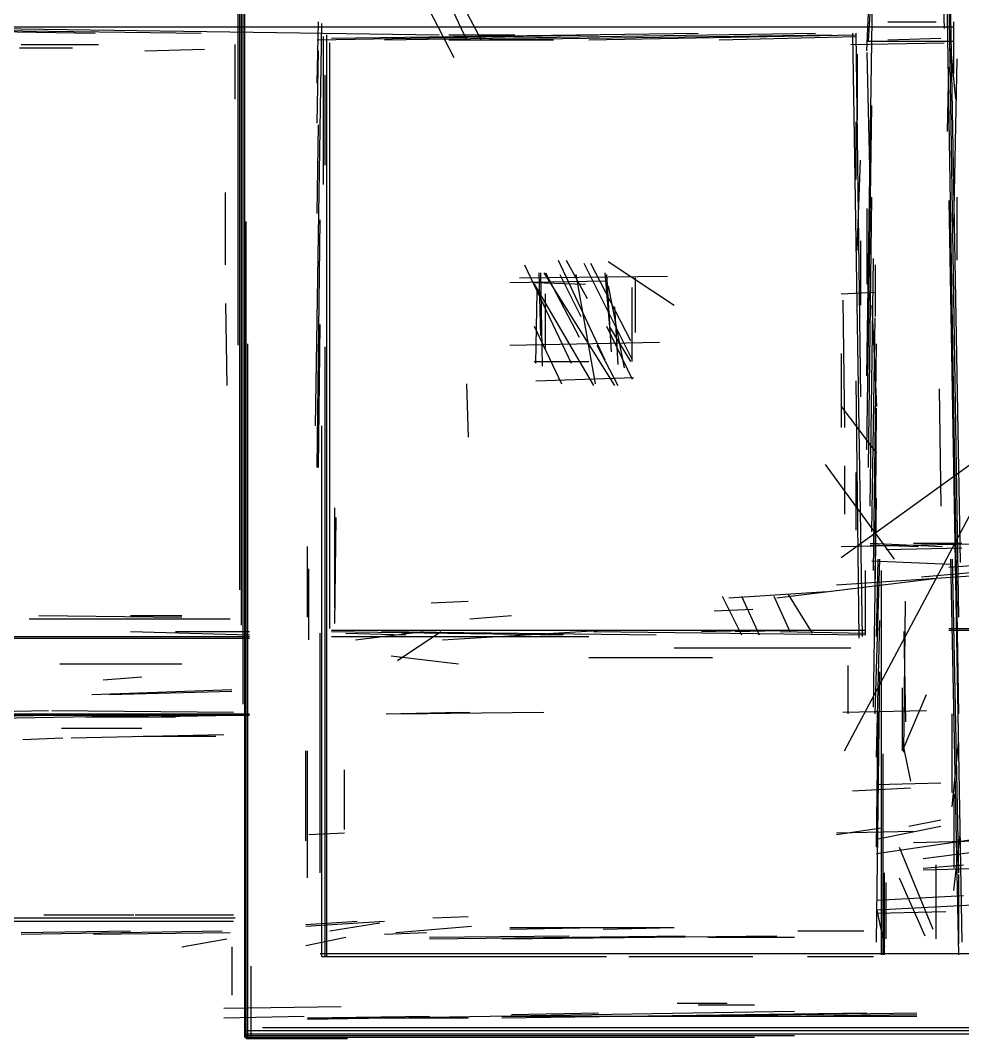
# Model space of a CAD drawing. Header units: metres. Extents: x 0.1 to 46.8, y -33.1 to 0.
# Drawn here: x 30.68 to 36.53, y -26.39 to -20.06 of the extents above; entities that cross this region are included whole.
import ezdxf

# ---------------------------------------------------------------- set-up
doc = ezdxf.new("R2010")
doc.units = ezdxf.units.M
doc.layers.add('Lines', color=7, linetype='Continuous')
doc.layers.add('Walls', color=2, linetype='Continuous')

msp = doc.modelspace()

# ---------------------------------------------------------------- linework, layer by layer
at = {"layer": 'Lines'}
for p, q in [((36.39, -16.09), (36.52, -23.43)), ((36.41, -17.48), (36.51, -23.77)), ((35.94, -22.27), (35.98, -19.55)), ((36.43, -19.54), (36.51, -24.37)), ((35.94, -20.25), (35.97, -19.56)), ((32.03, -22.08), (32.03, -19.7)), ((32.04, -23.6), (32.04, -19.7)), ((32.05, -23.82), (32.05, -19.7)), ((32.06, -24.31), (32.06, -19.7)), ((36.41, -19.74), (36.42, -20.11)), ((32.07, -26.38), (32.07, -19.79)), ((33.35, -19.82), (33.54, -20.18)), ((35.95, -20.19), (35.97, -19.86)), ((33.18, -19.92), (33.37, -20.29)), ((33.35, -19.97), (33.45, -20.18)), ((27.36, -20.1), (36.48, -20.1)), ((29.29, -20.11), (31.14, -20.14)), ((29.59, -20.11), (31.8, -20.14)), ((30.43, -20.11), (33.28, -20.15)), ((32.51, -22.58), (32.55, -20.08)), ((32.52, -20.45), (32.53, -20.07)), ((36.07, -20.07), (36.37, -20.07)), ((36.48, -20.39), (36.48, -20.07)), ((32.52, -20.18), (34.27, -20.15)), ((32.56, -21.08), (32.56, -20.16)), ((32.58, -25.88), (32.58, -20.15)), ((32.61, -20.17), (34.89, -20.14)), ((32.94, -20.18), (35.62, -20.14)), ((33.34, -20.15), (33.75, -20.15)), ((33.34, -20.18), (33.99, -20.18)), ((33.44, -20.18), (35.72, -20.15)), ((34.21, -20.18), (35.87, -20.15)), ((35.02, -20.18), (35.87, -20.16)), ((35.85, -20.14), (35.91, -23.89)), ((35.87, -20.14), (35.9, -22.4)), ((35.94, -20.19), (36.48, -20.19)), ((36.07, -20.18), (36.4, -20.17)), ((30.67, -20.23), (31, -20.23)), ((30.68, -20.21), (31.16, -20.21)), ((31.45, -20.25), (31.82, -20.24)), ((32.01, -20.55), (32.01, -20.21)), ((32.52, -20.7), (32.53, -20.25)), ((32.6, -23.84), (32.6, -20.2)), ((35.84, -20.21), (36.42, -20.2)), ((36.46, -20.23), (36.49, -20.55)), ((35.88, -20.27), (35.88, -20.68)), ((35.94, -20.26), (35.96, -21.15)), ((36.48, -21.34), (36.5, -20.3)), ((36.44, -20.75), (36.45, -20.35)), ((32.57, -20.96), (32.57, -20.4)), ((35.94, -22.73), (35.97, -20.59)), ((35.87, -20.69), (35.87, -21.05)), ((32.52, -21.26), (32.53, -20.71)), ((35.88, -21.49), (35.9, -20.93)), ((31.95, -21.58), (31.95, -21.13)), ((35.95, -22.84), (35.97, -21.16)), ((36.45, -21.18), (36.53, -25.79)), ((36.5, -21.55), (36.5, -21.16)), ((35.94, -21.23), (35.94, -21.7)), ((32.08, -26.39), (32.08, -21.31)), ((32.52, -22.84), (32.54, -21.3)), ((35.9, -21.43), (35.9, -21.83)), ((33.81, -21.58), (34.1, -22.19)), ((34.02, -21.55), (34.31, -22.17)), ((34.07, -21.55), (34.2, -21.79)), ((34.18, -21.57), (34.48, -22.17)), ((34.22, -21.57), (34.47, -22.05)), ((34.33, -21.56), (34.74, -21.83)), ((35.96, -23.08), (35.98, -21.54)), ((35.99, -21.58), (35.99, -21.9)), ((33.9, -21.63), (33.91, -22.02)), ((33.91, -21.63), (33.92, -22.21)), ((33.93, -21.63), (34.37, -22.33)), ((33.94, -21.63), (34.15, -22.03)), ((34.03, -21.64), (34.16, -21.9)), ((34.13, -21.64), (34.25, -22.32)), ((34.31, -21.63), (34.34, -21.99)), ((34.32, -21.64), (34.35, -22.12)), ((33.72, -21.69), (34.32, -21.68)), ((33.78, -21.66), (34.7, -21.65)), ((33.87, -21.69), (34.19, -21.7)), ((33.87, -21.7), (34.24, -22.33)), ((34.33, -21.71), (34.43, -22.22)), ((34.5, -22), (34.5, -21.66)), ((33.88, -22.19), (33.89, -21.75)), ((33.94, -22.1), (33.94, -21.76)), ((34.48, -22.18), (34.48, -21.72)), ((35.78, -21.76), (35.99, -21.75)), ((31.95, -21.82), (31.96, -22.33)), ((35.79, -21.8), (35.8, -22.59)), ((35.97, -21.83), (36, -22.46)), ((34.37, -21.84), (34.39, -22.2)), ((32.53, -22.84), (32.54, -21.95)), ((33.87, -21.96), (34.04, -22.32)), ((34.32, -21.96), (34.48, -22.29)), ((35.97, -23.24), (35.99, -21.91)), ((34.34, -21.97), (34.47, -22.18)), ((32.09, -26.39), (32.09, -22.07)), ((32.57, -25.88), (32.57, -22.09)), ((33.72, -22.08), (34.65, -22.06)), ((34.26, -22.08), (34.39, -22.33)), ((35.98, -23.48), (36, -22.07)), ((35.78, -22.13), (35.78, -22.59)), ((33.87, -22.18), (34.21, -22.18)), ((33.88, -22.3), (34.49, -22.28)), ((33.45, -22.32), (33.46, -22.65)), ((35.87, -22.3), (35.89, -23.9)), ((36.39, -22.35), (36.4, -23.08)), ((35.78, -22.46), (36, -22.75)), ((35.99, -23.59), (36, -22.47)), ((32.55, -25.88), (32.55, -22.58)), ((35.78, -23.4), (36.72, -22.72)), ((35.68, -22.82), (36.11, -23.41)), ((35.8, -22.83), (35.8, -23.13)), ((35.8, -24.6), (36.72, -22.87)), ((35.87, -22.87), (35.87, -23.23)), ((35.98, -24.33), (36, -23.03)), ((32.63, -23.71), (32.63, -23.09)), ((32.63, -23.81), (32.64, -23.15)), ((32.46, -23.77), (32.46, -23.33)), ((35.78, -23.33), (36.76, -23.31)), ((35.96, -23.31), (36.41, -23.33)), ((35.96, -23.32), (36.26, -23.33)), ((36.06, -23.35), (36.53, -23.34)), ((36.23, -23.31), (36.53, -23.31)), ((35.97, -23.42), (36.46, -23.44)), ((35.99, -24.37), (36.02, -23.41)), ((36, -23.89), (36.01, -23.41)), ((36.45, -23.46), (37.21, -23.4)), ((36.46, -23.41), (36.51, -25.87)), ((36.47, -23.41), (36.51, -25.36)), ((32.47, -23.91), (32.47, -23.47)), ((35.93, -23.88), (35.93, -23.48)), ((36.03, -25.87), (36.03, -23.48)), ((36.28, -23.52), (36.72, -23.48)), ((35.38, -23.65), (36.36, -23.53)), ((35.75, -23.57), (36.78, -23.5)), ((35.08, -23.65), (35.69, -23.61)), ((33.23, -23.68), (33.46, -23.67)), ((35.04, -23.64), (35.16, -23.88)), ((35.16, -23.64), (35.27, -23.88)), ((35.36, -23.64), (35.46, -23.86)), ((35.45, -23.63), (35.6, -23.87)), ((36.17, -24.61), (36.18, -23.67)), ((34.99, -23.73), (35.23, -23.72)), ((30.73, -23.78), (31.98, -23.78)), ((30.79, -23.76), (31.68, -23.77)), ((31.36, -23.76), (31.68, -23.76)), ((33.47, -23.78), (33.73, -23.76)), ((36, -24.64), (36.02, -23.79)), ((31.36, -23.86), (32.1, -23.88)), ((31.64, -23.86), (32.1, -23.86)), ((32.61, -23.85), (35.93, -23.85)), ((32.61, -23.86), (34.05, -23.88)), ((32.76, -23.91), (33.18, -23.86)), ((32.92, -23.86), (34.63, -23.88)), ((33.02, -24.04), (33.29, -23.86)), ((33.3, -23.91), (34.3, -23.85)), ((34.24, -23.86), (35.93, -23.88)), ((34.91, -23.86), (35.28, -23.85)), ((35.12, -23.86), (35.49, -23.85)), ((35.4, -23.86), (35.93, -23.87)), ((36.17, -23.86), (36.18, -24.42)), ((36.45, -23.84), (42.81, -23.84)), ((36.45, -23.85), (41.89, -23.85)), ((5.71, -23.89), (32.1, -23.89)), ((24.58, -23.9), (32.1, -23.9)), ((32.54, -25.36), (32.54, -23.87)), ((32.61, -23.89), (34.21, -23.89)), ((32.7, -23.87), (33.07, -23.88)), ((34.74, -23.96), (35.84, -23.96)), ((32.98, -24.01), (33.4, -24.06)), ((34.21, -24.02), (34.98, -24.02)), ((30.92, -24.06), (31.68, -24.06)), ((35.82, -24.07), (35.82, -24.37)), ((36, -25.79), (36.02, -24.11)), ((31.19, -24.16), (31.43, -24.14)), ((31.12, -24.25), (31.99, -24.22)), ((31.23, -24.25), (31.99, -24.23)), ((36.16, -24.6), (36.16, -24.21)), ((36.16, -24.6), (36.31, -24.25)), ((19.56, -24.37), (32.1, -24.37)), ((30.29, -24.36), (30.85, -24.35)), ((30.87, -24.35), (32, -24.36)), ((32.95, -24.37), (33.41, -24.36)), ((32.96, -24.37), (33.93, -24.36)), ((33.14, -24.37), (33.47, -24.36)), ((35.79, -24.36), (36.31, -24.35)), ((36, -25.2), (36.01, -24.36)), ((36.47, -24.86), (36.47, -24.37)), ((17.99, -24.38), (32.1, -24.38)), ((28.65, -24.41), (30.87, -24.38)), ((29.86, -24.41), (31.59, -24.38)), ((31.08, -24.39), (31.64, -24.39)), ((31.44, -24.39), (32, -24.38)), ((30.93, -24.46), (31.43, -24.46)), ((30.69, -24.53), (30.94, -24.52)), ((30.99, -24.52), (31.94, -24.5)), ((31.44, -24.51), (31.89, -24.51)), ((36.16, -24.55), (36.21, -24.79)), ((36.47, -24.95), (36.51, -24.55)), ((32.45, -25.16), (32.45, -24.6)), ((32.46, -25.39), (32.46, -24.6)), ((36.04, -25.87), (36.04, -24.62)), ((32.69, -25.09), (32.69, -24.72)), ((36, -24.81), (36.4, -24.8)), ((35.85, -24.85), (36.21, -24.83)), ((36.48, -24.87), (36.48, -25.33)), ((36.2, -25.07), (36.4, -25.03)), ((32.47, -25.12), (32.69, -25.11)), ((35.75, -25.12), (36.03, -25.08)), ((35.75, -25.11), (36.23, -25.1)), ((36, -25.15), (36.4, -25.07)), ((36, -25.24), (36.75, -25.13)), ((36.48, -25.47), (36.52, -25.12)), ((36.23, -25.17), (36.63, -25.16)), ((36.14, -25.2), (36.35, -25.71)), ((36.29, -25.27), (36.69, -25.22)), ((36.29, -25.33), (36.54, -25.31)), ((36.37, -25.77), (36.37, -25.31)), ((36.05, -25.87), (36.05, -25.36)), ((36.29, -25.34), (36.69, -25.33)), ((36.51, -25.37), (36.51, -25.8)), ((36.06, -25.77), (36.06, -25.42)), ((36.14, -25.39), (36.3, -25.75)), ((36, -25.53), (36.54, -25.5)), ((36, -25.59), (36.75, -25.55)), ((30.82, -25.62), (31.38, -25.62)), ((31.39, -25.62), (32, -25.62)), ((33.24, -25.64), (33.46, -25.63)), ((36, -25.58), (36.05, -25.82)), ((36, -25.61), (36.43, -25.6)), ((22.71, -25.64), (32.01, -25.64)), ((25.24, -25.66), (32, -25.66)), ((32.45, -25.69), (32.94, -25.66)), ((32.45, -25.68), (32.77, -25.66)), ((32.6, -25.72), (32.91, -25.67)), ((33.01, -25.73), (33.48, -25.69)), ((30.68, -25.74), (31.93, -25.72)), ((30.68, -25.73), (31.36, -25.72)), ((31.13, -25.74), (31.98, -25.73)), ((32.45, -25.81), (32.7, -25.76)), ((32.94, -25.74), (33.2, -25.73)), ((33.22, -25.77), (34.81, -25.75)), ((33.22, -25.76), (34.09, -25.75)), ((33.67, -25.77), (35.38, -25.75)), ((33.72, -25.7), (34.74, -25.7)), ((33.72, -25.71), (34.26, -25.7)), ((34.3, -25.71), (34.74, -25.7)), ((34.95, -25.76), (35.49, -25.76)), ((35.51, -25.72), (35.92, -25.72)), ((31.68, -25.82), (31.96, -25.77)), ((31.99, -25.82), (31.99, -26.12)), ((32.54, -25.86), (42.87, -25.86)), ((32.55, -25.88), (34.32, -25.88)), ((34.46, -25.88), (35.23, -25.88)), ((35.57, -25.88), (35.98, -25.88)), ((32.11, -26.39), (32.11, -25.94)), ((31.94, -26.2), (32.67, -26.19)), ((34.76, -26.17), (35.07, -26.17)), ((34.89, -26.18), (35.24, -26.18)), ((31.94, -26.26), (32.44, -26.25)), ((32.46, -26.27), (35.49, -26.22)), ((32.46, -26.26), (33.22, -26.25)), ((32.46, -26.26), (33.46, -26.26)), ((33.67, -26.26), (35.94, -26.23)), ((33.67, -26.25), (36.25, -26.25)), ((33.73, -26.24), (34.27, -26.23)), ((34.81, -26.25), (36.25, -26.23)), ((35.39, -26.25), (36.25, -26.24)), ((32.18, -26.32), (43.36, -26.32)), ((32.07, -26.34), (43.36, -26.34)), ((32.07, -26.36), (36.78, -26.36)), ((32.07, -26.37), (35.49, -26.37)), ((32.07, -26.38), (35.24, -26.38)), ((32.08, -26.39), (32.71, -26.39))]:
    msp.add_line(p, q, dxfattribs=at)
at = {"layer": 'Walls'}
for p, q in [((36.39, -16.09), (36.52, -23.43)), ((36.39, -16.09), (36.52, -23.43)), ((36.39, -16.09), (36.52, -23.43)), ((36.39, -16.09), (36.52, -23.43)), ((36.41, -17.48), (36.51, -23.77)), ((36.41, -17.48), (36.51, -23.77)), ((36.41, -17.48), (36.51, -23.77)), ((35.94, -22.27), (35.98, -19.55)), ((35.94, -22.27), (35.98, -19.55)), ((35.94, -22.27), (35.98, -19.55)), ((35.94, -22.27), (35.98, -19.55)), ((35.94, -22.27), (35.98, -19.55)), ((35.94, -22.27), (35.98, -19.55)), ((36.43, -19.54), (36.51, -24.37)), ((36.43, -19.54), (36.51, -24.37)), ((36.43, -19.54), (36.51, -24.37)), ((36.43, -19.54), (36.51, -24.37)), ((36.43, -19.54), (36.51, -24.37)), ((36.43, -19.54), (36.51, -24.37)), ((36.43, -19.54), (36.51, -24.37)), ((36.43, -19.54), (36.51, -24.37)), ((35.94, -20.25), (35.97, -19.56)), ((35.94, -20.25), (35.97, -19.56)), ((35.94, -20.25), (35.97, -19.56)), ((32.03, -22.08), (32.03, -19.7)), ((32.03, -22.08), (32.03, -19.7)), ((32.03, -22.08), (32.03, -19.7)), ((32.03, -22.08), (32.03, -19.7)), ((32.03, -22.08), (32.03, -19.7)), ((32.04, -23.6), (32.04, -19.7)), ((32.04, -23.6), (32.04, -19.7)), ((32.04, -23.6), (32.04, -19.7)), ((32.04, -23.6), (32.04, -19.7)), ((32.04, -23.6), (32.04, -19.7)), ((32.04, -23.6), (32.04, -19.7)), ((32.05, -23.82), (32.05, -19.7)), ((32.05, -23.82), (32.05, -19.7)), ((32.05, -23.82), (32.05, -19.7)), ((32.05, -23.82), (32.05, -19.7)), ((32.05, -23.82), (32.05, -19.7)), ((32.05, -23.82), (32.05, -19.7)), ((32.06, -24.31), (32.06, -19.7)), ((32.06, -24.31), (32.06, -19.7)), ((32.06, -24.31), (32.06, -19.7)), ((32.06, -24.31), (32.06, -19.7)), ((32.06, -24.31), (32.06, -19.7)), ((32.07, -26.38), (32.07, -19.79)), ((32.07, -26.38), (32.07, -19.79)), ((32.07, -26.38), (32.07, -19.79)), ((32.07, -26.38), (32.07, -19.79)), ((27.36, -20.1), (36.48, -20.1)), ((27.36, -20.1), (36.48, -20.1)), ((27.36, -20.1), (36.48, -20.1)), ((29.29, -20.11), (31.14, -20.14)), ((29.29, -20.11), (31.14, -20.14)), ((29.29, -20.11), (31.14, -20.14)), ((29.29, -20.11), (31.14, -20.14)), ((29.29, -20.11), (31.14, -20.14)), ((29.29, -20.11), (31.14, -20.14)), ((29.59, -20.11), (31.8, -20.14)), ((30.43, -20.11), (33.28, -20.15)), ((30.43, -20.11), (33.28, -20.15)), ((32.51, -22.58), (32.55, -20.08)), ((32.51, -22.58), (32.55, -20.08)), ((32.51, -22.58), (32.55, -20.08)), ((32.51, -22.58), (32.55, -20.08)), ((32.51, -22.58), (32.55, -20.08)), ((32.51, -22.58), (32.55, -20.08)), ((32.51, -22.58), (32.55, -20.08)), ((32.51, -22.58), (32.55, -20.08)), ((32.52, -20.18), (34.27, -20.15)), ((32.52, -20.18), (34.27, -20.15)), ((32.52, -20.18), (34.27, -20.15)), ((32.56, -21.08), (32.56, -20.16)), ((32.56, -21.08), (32.56, -20.16)), ((32.56, -21.08), (32.56, -20.16)), ((32.58, -25.88), (32.58, -20.15)), ((32.58, -25.88), (32.58, -20.15)), ((32.58, -25.88), (32.58, -20.15)), ((32.58, -25.88), (32.58, -20.15)), ((32.61, -20.17), (34.89, -20.14)), ((32.61, -20.17), (34.89, -20.14)), ((32.61, -20.17), (34.89, -20.14)), ((32.61, -20.17), (34.89, -20.14)), ((32.94, -20.18), (35.62, -20.14)), ((32.94, -20.18), (35.62, -20.14)), ((32.94, -20.18), (35.62, -20.14)), ((32.94, -20.18), (35.62, -20.14)), ((32.94, -20.18), (35.62, -20.14)), ((32.94, -20.18), (35.62, -20.14)), ((33.34, -20.18), (33.99, -20.18)), ((33.34, -20.18), (33.99, -20.18)), ((33.34, -20.18), (33.99, -20.18)), ((33.34, -20.18), (33.99, -20.18)), ((33.44, -20.18), (35.72, -20.15)), ((33.44, -20.18), (35.72, -20.15)), ((33.44, -20.18), (35.72, -20.15)), ((33.44, -20.18), (35.72, -20.15)), ((34.21, -20.18), (35.87, -20.15)), ((34.21, -20.18), (35.87, -20.15)), ((34.21, -20.18), (35.87, -20.15)), ((34.21, -20.18), (35.87, -20.15)), ((34.21, -20.18), (35.87, -20.15)), ((34.21, -20.18), (35.87, -20.15)), ((35.02, -20.18), (35.87, -20.16)), ((35.02, -20.18), (35.87, -20.16)), ((35.02, -20.18), (35.87, -20.16)), ((35.02, -20.18), (35.87, -20.16)), ((35.02, -20.18), (35.87, -20.16)), ((35.85, -20.14), (35.91, -23.89)), ((35.85, -20.14), (35.91, -23.89)), ((35.85, -20.14), (35.91, -23.89)), ((35.85, -20.14), (35.91, -23.89)), ((35.85, -20.14), (35.91, -23.89)), ((35.85, -20.14), (35.91, -23.89)), ((35.85, -20.14), (35.91, -23.89)), ((35.85, -20.14), (35.91, -23.89)), ((35.87, -20.14), (35.9, -22.4)), ((35.87, -20.14), (35.9, -22.4)), ((35.87, -20.14), (35.9, -22.4)), ((35.87, -20.14), (35.9, -22.4)), ((35.87, -20.14), (35.9, -22.4)), ((35.87, -20.14), (35.9, -22.4)), ((35.94, -20.19), (36.48, -20.19)), ((35.94, -20.19), (36.48, -20.19)), ((35.94, -20.19), (36.48, -20.19)), ((32.6, -23.84), (32.6, -20.2)), ((32.6, -23.84), (32.6, -20.2)), ((32.6, -23.84), (32.6, -20.2)), ((32.6, -23.84), (32.6, -20.2)), ((32.6, -23.84), (32.6, -20.2)), ((32.6, -23.84), (32.6, -20.2)), ((35.84, -20.21), (36.42, -20.2)), ((35.84, -20.21), (36.42, -20.2)), ((35.84, -20.21), (36.42, -20.2)), ((35.94, -20.26), (35.96, -21.15)), ((35.94, -20.26), (35.96, -21.15)), ((35.94, -20.26), (35.96, -21.15)), ((35.94, -20.26), (35.96, -21.15)), ((35.94, -20.26), (35.96, -21.15)), ((36.48, -21.34), (36.5, -20.3)), ((36.48, -21.34), (36.5, -20.3)), ((36.48, -21.34), (36.5, -20.3)), ((36.48, -21.34), (36.5, -20.3)), ((36.48, -21.34), (36.5, -20.3)), ((32.57, -20.96), (32.57, -20.4)), ((32.57, -20.96), (32.57, -20.4)), ((32.57, -20.96), (32.57, -20.4)), ((35.94, -22.73), (35.97, -20.59)), ((35.94, -22.73), (35.97, -20.59)), ((35.94, -22.73), (35.97, -20.59)), ((35.94, -22.73), (35.97, -20.59)), ((35.94, -22.73), (35.97, -20.59)), ((35.94, -22.73), (35.97, -20.59)), ((35.94, -22.73), (35.97, -20.59)), ((35.94, -22.73), (35.97, -20.59)), ((35.94, -22.73), (35.97, -20.59)), ((32.52, -21.26), (32.53, -20.71)), ((32.52, -21.26), (32.53, -20.71)), ((32.52, -21.26), (32.53, -20.71)), ((32.52, -21.26), (32.53, -20.71)), ((35.88, -21.49), (35.9, -20.93)), ((35.88, -21.49), (35.9, -20.93)), ((35.88, -21.49), (35.9, -20.93)), ((35.88, -21.49), (35.9, -20.93)), ((35.88, -21.49), (35.9, -20.93)), ((35.95, -22.84), (35.97, -21.16)), ((35.95, -22.84), (35.97, -21.16)), ((35.95, -22.84), (35.97, -21.16)), ((35.95, -22.84), (35.97, -21.16)), ((35.95, -22.84), (35.97, -21.16)), ((35.95, -22.84), (35.97, -21.16)), ((35.95, -22.84), (35.97, -21.16)), ((35.95, -22.84), (35.97, -21.16)), ((36.45, -21.18), (36.53, -25.79)), ((36.45, -21.18), (36.53, -25.79)), ((36.45, -21.18), (36.53, -25.79)), ((36.45, -21.18), (36.53, -25.79)), ((36.45, -21.18), (36.53, -25.79)), ((36.45, -21.18), (36.53, -25.79)), ((36.45, -21.18), (36.53, -25.79)), ((36.45, -21.18), (36.53, -25.79)), ((32.08, -26.39), (32.08, -21.31)), ((32.08, -26.39), (32.08, -21.31)), ((32.08, -26.39), (32.08, -21.31)), ((32.08, -26.39), (32.08, -21.31)), ((32.08, -26.39), (32.08, -21.31)), ((32.08, -26.39), (32.08, -21.31)), ((32.52, -22.84), (32.54, -21.3)), ((32.52, -22.84), (32.54, -21.3)), ((32.52, -22.84), (32.54, -21.3)), ((32.52, -22.84), (32.54, -21.3)), ((32.52, -22.84), (32.54, -21.3)), ((32.52, -22.84), (32.54, -21.3)), ((33.81, -21.58), (34.1, -22.19)), ((33.81, -21.58), (34.1, -22.19)), ((33.81, -21.58), (34.1, -22.19)), ((33.81, -21.58), (34.1, -22.19)), ((33.81, -21.58), (34.1, -22.19)), ((34.02, -21.55), (34.31, -22.17)), ((34.02, -21.55), (34.31, -22.17)), ((34.02, -21.55), (34.31, -22.17)), ((34.02, -21.55), (34.31, -22.17)), ((34.18, -21.57), (34.48, -22.17)), ((34.18, -21.57), (34.48, -22.17)), ((34.18, -21.57), (34.48, -22.17)), ((34.18, -21.57), (34.48, -22.17)), ((34.22, -21.57), (34.47, -22.05)), ((34.22, -21.57), (34.47, -22.05)), ((34.22, -21.57), (34.47, -22.05)), ((34.22, -21.57), (34.47, -22.05)), ((35.96, -23.08), (35.98, -21.54)), ((35.96, -23.08), (35.98, -21.54)), ((35.96, -23.08), (35.98, -21.54)), ((35.96, -23.08), (35.98, -21.54)), ((35.96, -23.08), (35.98, -21.54)), ((35.96, -23.08), (35.98, -21.54)), ((35.96, -23.08), (35.98, -21.54)), ((35.96, -23.08), (35.98, -21.54)), ((35.96, -23.08), (35.98, -21.54)), ((35.96, -23.08), (35.98, -21.54)), ((35.96, -23.08), (35.98, -21.54)), ((33.91, -21.63), (33.92, -22.21)), ((33.93, -21.63), (34.37, -22.33)), ((33.93, -21.63), (34.37, -22.33)), ((33.93, -21.63), (34.37, -22.33)), ((34.13, -21.64), (34.25, -22.32)), ((34.13, -21.64), (34.25, -22.32)), ((33.72, -21.69), (34.32, -21.68)), ((33.72, -21.69), (34.32, -21.68)), ((33.72, -21.69), (34.32, -21.68)), ((33.78, -21.66), (34.7, -21.65)), ((33.78, -21.66), (34.7, -21.65)), ((33.78, -21.66), (34.7, -21.65)), ((33.87, -21.7), (34.24, -22.33)), ((33.87, -21.7), (34.24, -22.33)), ((33.87, -21.7), (34.24, -22.33)), ((33.87, -21.7), (34.24, -22.33)), ((34.33, -21.71), (34.43, -22.22)), ((31.95, -21.82), (31.96, -22.33)), ((31.95, -21.82), (31.96, -22.33)), ((31.95, -21.82), (31.96, -22.33)), ((31.95, -21.82), (31.96, -22.33)), ((31.95, -21.82), (31.96, -22.33)), ((35.79, -21.8), (35.8, -22.59)), ((35.79, -21.8), (35.8, -22.59)), ((35.79, -21.8), (35.8, -22.59)), ((35.79, -21.8), (35.8, -22.59)), ((35.79, -21.8), (35.8, -22.59)), ((35.79, -21.8), (35.8, -22.59)), ((35.79, -21.8), (35.8, -22.59)), ((35.79, -21.8), (35.8, -22.59)), ((35.79, -21.8), (35.8, -22.59)), ((35.97, -21.83), (36, -22.46)), ((35.97, -21.83), (36, -22.46)), ((35.97, -21.83), (36, -22.46)), ((35.97, -21.83), (36, -22.46)), ((35.97, -21.83), (36, -22.46)), ((35.97, -21.83), (36, -22.46)), ((35.97, -21.83), (36, -22.46)), ((35.97, -21.83), (36, -22.46)), ((32.53, -22.84), (32.54, -21.95)), ((32.53, -22.84), (32.54, -21.95)), ((32.53, -22.84), (32.54, -21.95)), ((32.53, -22.84), (32.54, -21.95)), ((32.53, -22.84), (32.54, -21.95)), ((32.53, -22.84), (32.54, -21.95)), ((35.97, -23.24), (35.99, -21.91)), ((35.97, -23.24), (35.99, -21.91)), ((35.97, -23.24), (35.99, -21.91)), ((35.97, -23.24), (35.99, -21.91)), ((35.97, -23.24), (35.99, -21.91)), ((35.97, -23.24), (35.99, -21.91)), ((35.97, -23.24), (35.99, -21.91)), ((35.97, -23.24), (35.99, -21.91)), ((35.97, -23.24), (35.99, -21.91)), ((35.97, -23.24), (35.99, -21.91)), ((35.97, -23.24), (35.99, -21.91)), ((32.09, -26.39), (32.09, -22.07)), ((32.09, -26.39), (32.09, -22.07)), ((32.09, -26.39), (32.09, -22.07)), ((32.09, -26.39), (32.09, -22.07)), ((32.09, -26.39), (32.09, -22.07)), ((32.57, -25.88), (32.57, -22.09)), ((32.57, -25.88), (32.57, -22.09)), ((32.57, -25.88), (32.57, -22.09)), ((32.57, -25.88), (32.57, -22.09)), ((32.57, -25.88), (32.57, -22.09)), ((32.57, -25.88), (32.57, -22.09)), ((33.72, -22.08), (34.65, -22.06)), ((33.72, -22.08), (34.65, -22.06)), ((33.72, -22.08), (34.65, -22.06)), ((35.98, -23.48), (36, -22.07)), ((35.98, -23.48), (36, -22.07)), ((35.98, -23.48), (36, -22.07)), ((35.98, -23.48), (36, -22.07)), ((35.98, -23.48), (36, -22.07)), ((35.98, -23.48), (36, -22.07)), ((35.98, -23.48), (36, -22.07)), ((35.98, -23.48), (36, -22.07)), ((35.98, -23.48), (36, -22.07)), ((35.98, -23.48), (36, -22.07)), ((33.88, -22.3), (34.49, -22.28)), ((33.88, -22.3), (34.49, -22.28)), ((33.88, -22.3), (34.49, -22.28)), ((35.87, -22.3), (35.89, -23.9)), ((35.87, -22.3), (35.89, -23.9)), ((35.87, -22.3), (35.89, -23.9)), ((35.87, -22.3), (35.89, -23.9)), ((35.87, -22.3), (35.89, -23.9)), ((35.87, -22.3), (35.89, -23.9)), ((35.87, -22.3), (35.89, -23.9)), ((35.87, -22.3), (35.89, -23.9)), ((36.39, -22.35), (36.4, -23.08)), ((36.39, -22.35), (36.4, -23.08)), ((36.39, -22.35), (36.4, -23.08)), ((36.39, -22.35), (36.4, -23.08)), ((36.39, -22.35), (36.4, -23.08)), ((36.39, -22.35), (36.4, -23.08)), ((36.39, -22.35), (36.4, -23.08)), ((36.39, -22.35), (36.4, -23.08)), ((36.39, -22.35), (36.4, -23.08)), ((36.39, -22.35), (36.4, -23.08)), ((35.99, -23.59), (36, -22.47)), ((35.99, -23.59), (36, -22.47)), ((35.99, -23.59), (36, -22.47)), ((35.99, -23.59), (36, -22.47)), ((35.99, -23.59), (36, -22.47)), ((35.99, -23.59), (36, -22.47)), ((35.99, -23.59), (36, -22.47)), ((32.55, -25.88), (32.55, -22.58)), ((32.55, -25.88), (32.55, -22.58)), ((32.55, -25.88), (32.55, -22.58)), ((32.55, -25.88), (32.55, -22.58)), ((32.55, -25.88), (32.55, -22.58)), ((32.55, -25.88), (32.55, -22.58)), ((32.55, -25.88), (32.55, -22.58)), ((35.98, -24.33), (36, -23.03)), ((35.98, -24.33), (36, -23.03)), ((35.98, -24.33), (36, -23.03)), ((35.98, -24.33), (36, -23.03)), ((35.98, -24.33), (36, -23.03)), ((35.98, -24.33), (36, -23.03)), ((35.98, -24.33), (36, -23.03)), ((32.63, -23.71), (32.63, -23.09)), ((32.63, -23.71), (32.63, -23.09)), ((32.63, -23.71), (32.63, -23.09)), ((32.63, -23.71), (32.63, -23.09)), ((32.63, -23.81), (32.64, -23.15)), ((32.63, -23.81), (32.64, -23.15)), ((32.63, -23.81), (32.64, -23.15)), ((32.63, -23.81), (32.64, -23.15)), ((32.63, -23.81), (32.64, -23.15)), ((35.78, -23.33), (36.76, -23.31)), ((35.78, -23.33), (36.76, -23.31)), ((35.78, -23.33), (36.76, -23.31)), ((35.99, -24.37), (36.02, -23.41)), ((35.99, -24.37), (36.02, -23.41)), ((35.99, -24.37), (36.02, -23.41)), ((35.99, -24.37), (36.02, -23.41)), ((35.99, -24.37), (36.02, -23.41)), ((35.99, -24.37), (36.02, -23.41)), ((35.99, -24.37), (36.02, -23.41)), ((35.99, -24.37), (36.02, -23.41)), ((36.45, -23.46), (37.21, -23.4)), ((36.45, -23.46), (37.21, -23.4)), ((36.45, -23.46), (37.21, -23.4)), ((36.45, -23.46), (37.21, -23.4)), ((36.45, -23.46), (37.21, -23.4)), ((36.45, -23.46), (37.21, -23.4)), ((36.46, -23.41), (36.51, -25.87)), ((36.46, -23.41), (36.51, -25.87)), ((36.46, -23.41), (36.51, -25.87)), ((36.46, -23.41), (36.51, -25.87)), ((36.46, -23.41), (36.51, -25.87)), ((36.46, -23.41), (36.51, -25.87)), ((36.46, -23.41), (36.51, -25.87)), ((36.46, -23.41), (36.51, -25.87)), ((36.46, -23.41), (36.51, -25.87)), ((36.47, -23.41), (36.51, -25.36)), ((36.47, -23.41), (36.51, -25.36)), ((36.47, -23.41), (36.51, -25.36)), ((36.47, -23.41), (36.51, -25.36)), ((36.47, -23.41), (36.51, -25.36)), ((36.47, -23.41), (36.51, -25.36)), ((36.47, -23.41), (36.51, -25.36)), ((36.47, -23.41), (36.51, -25.36)), ((36.47, -23.41), (36.51, -25.36)), ((36.03, -25.87), (36.03, -23.48)), ((36.03, -25.87), (36.03, -23.48)), ((36.03, -25.87), (36.03, -23.48)), ((36.03, -25.87), (36.03, -23.48)), ((36.03, -25.87), (36.03, -23.48)), ((36.03, -25.87), (36.03, -23.48)), ((36.03, -25.87), (36.03, -23.48)), ((36.03, -25.87), (36.03, -23.48)), ((36.03, -25.87), (36.03, -23.48)), ((35.38, -23.65), (36.36, -23.53)), ((35.38, -23.65), (36.36, -23.53)), ((35.38, -23.65), (36.36, -23.53)), ((35.38, -23.65), (36.36, -23.53)), ((35.38, -23.65), (36.36, -23.53)), ((35.38, -23.65), (36.36, -23.53)), ((35.75, -23.57), (36.78, -23.5)), ((35.75, -23.57), (36.78, -23.5)), ((35.75, -23.57), (36.78, -23.5)), ((35.75, -23.57), (36.78, -23.5)), ((35.08, -23.65), (35.69, -23.61)), ((35.08, -23.65), (35.69, -23.61)), ((35.08, -23.65), (35.69, -23.61)), ((35.08, -23.65), (35.69, -23.61)), ((36.17, -24.61), (36.18, -23.67)), ((36.17, -24.61), (36.18, -23.67)), ((36.17, -24.61), (36.18, -23.67)), ((36.17, -24.61), (36.18, -23.67)), ((36.17, -24.61), (36.18, -23.67)), ((36.17, -24.61), (36.18, -23.67)), ((36.17, -24.61), (36.18, -23.67)), ((36.17, -24.61), (36.18, -23.67)), ((30.73, -23.78), (31.98, -23.78)), ((30.73, -23.78), (31.98, -23.78)), ((30.73, -23.78), (31.98, -23.78)), ((30.73, -23.78), (31.98, -23.78)), ((30.73, -23.78), (31.98, -23.78)), ((30.73, -23.78), (31.98, -23.78)), ((30.73, -23.78), (31.98, -23.78)), ((30.73, -23.78), (31.98, -23.78)), ((30.73, -23.78), (31.98, -23.78)), ((30.79, -23.76), (31.68, -23.77)), ((30.79, -23.76), (31.68, -23.77)), ((30.79, -23.76), (31.68, -23.77)), ((30.79, -23.76), (31.68, -23.77)), ((30.79, -23.76), (31.68, -23.77)), ((30.79, -23.76), (31.68, -23.77)), ((30.79, -23.76), (31.68, -23.77)), ((30.79, -23.76), (31.68, -23.77)), ((30.79, -23.76), (31.68, -23.77)), ((36, -24.64), (36.02, -23.79)), ((36, -24.64), (36.02, -23.79)), ((36, -24.64), (36.02, -23.79)), ((36, -24.64), (36.02, -23.79)), ((36, -24.64), (36.02, -23.79)), ((36, -24.64), (36.02, -23.79)), ((36, -24.64), (36.02, -23.79)), ((36, -24.64), (36.02, -23.79)), ((36, -24.64), (36.02, -23.79)), ((31.36, -23.86), (32.1, -23.88)), ((31.36, -23.86), (32.1, -23.88)), ((31.36, -23.86), (32.1, -23.88)), ((31.36, -23.86), (32.1, -23.88)), ((31.36, -23.86), (32.1, -23.88)), ((31.36, -23.86), (32.1, -23.88)), ((31.36, -23.86), (32.1, -23.88)), ((31.36, -23.86), (32.1, -23.88)), ((31.36, -23.86), (32.1, -23.88)), ((32.61, -23.85), (35.93, -23.85)), ((32.61, -23.85), (35.93, -23.85)), ((32.61, -23.85), (35.93, -23.85)), ((32.61, -23.86), (34.05, -23.88)), ((32.61, -23.86), (34.05, -23.88)), ((32.61, -23.86), (34.05, -23.88)), ((32.92, -23.86), (34.63, -23.88)), ((32.92, -23.86), (34.63, -23.88)), ((32.92, -23.86), (34.63, -23.88)), ((32.92, -23.86), (34.63, -23.88)), ((33.3, -23.91), (34.3, -23.85)), ((33.3, -23.91), (34.3, -23.85)), ((33.3, -23.91), (34.3, -23.85)), ((33.3, -23.91), (34.3, -23.85)), ((34.24, -23.86), (35.93, -23.88)), ((34.24, -23.86), (35.93, -23.88)), ((34.24, -23.86), (35.93, -23.88)), ((34.24, -23.86), (35.93, -23.88)), ((35.4, -23.86), (35.93, -23.87)), ((35.4, -23.86), (35.93, -23.87)), ((35.4, -23.86), (35.93, -23.87)), ((35.4, -23.86), (35.93, -23.87)), ((35.4, -23.86), (35.93, -23.87)), ((35.4, -23.86), (35.93, -23.87)), ((36.17, -23.86), (36.18, -24.42)), ((36.17, -23.86), (36.18, -24.42)), ((36.17, -23.86), (36.18, -24.42)), ((36.17, -23.86), (36.18, -24.42)), ((36.17, -23.86), (36.18, -24.42)), ((36.17, -23.86), (36.18, -24.42)), ((36.17, -23.86), (36.18, -24.42)), ((36.17, -23.86), (36.18, -24.42)), ((36.45, -23.84), (42.81, -23.84)), ((36.45, -23.84), (42.81, -23.84)), ((36.45, -23.85), (41.89, -23.85)), ((36.45, -23.85), (41.89, -23.85)), ((36.45, -23.85), (41.89, -23.85)), ((36.45, -23.85), (41.89, -23.85)), ((5.71, -23.89), (32.1, -23.89)), ((24.58, -23.9), (32.1, -23.9)), ((24.58, -23.9), (32.1, -23.9)), ((24.58, -23.9), (32.1, -23.9)), ((24.58, -23.9), (32.1, -23.9)), ((32.54, -25.36), (32.54, -23.87)), ((32.54, -25.36), (32.54, -23.87)), ((32.54, -25.36), (32.54, -23.87)), ((32.54, -25.36), (32.54, -23.87)), ((32.54, -25.36), (32.54, -23.87)), ((32.61, -23.89), (34.21, -23.89)), ((32.61, -23.89), (34.21, -23.89)), ((32.61, -23.89), (34.21, -23.89)), ((34.74, -23.96), (35.84, -23.96)), ((34.74, -23.96), (35.84, -23.96)), ((34.74, -23.96), (35.84, -23.96)), ((34.74, -23.96), (35.84, -23.96)), ((34.74, -23.96), (35.84, -23.96)), ((34.21, -24.02), (34.98, -24.02)), ((34.21, -24.02), (34.98, -24.02)), ((34.21, -24.02), (34.98, -24.02)), ((30.92, -24.06), (31.68, -24.06)), ((30.92, -24.06), (31.68, -24.06)), ((30.92, -24.06), (31.68, -24.06)), ((30.92, -24.06), (31.68, -24.06)), ((30.92, -24.06), (31.68, -24.06)), ((30.92, -24.06), (31.68, -24.06)), ((30.92, -24.06), (31.68, -24.06)), ((30.92, -24.06), (31.68, -24.06)), ((30.92, -24.06), (31.68, -24.06)), ((30.92, -24.06), (31.68, -24.06)), ((30.92, -24.06), (31.68, -24.06)), ((30.92, -24.06), (31.68, -24.06)), ((36, -25.79), (36.02, -24.11)), ((36, -25.79), (36.02, -24.11)), ((36, -25.79), (36.02, -24.11)), ((36, -25.79), (36.02, -24.11)), ((36, -25.79), (36.02, -24.11)), ((36, -25.79), (36.02, -24.11)), ((36, -25.79), (36.02, -24.11)), ((36, -25.79), (36.02, -24.11)), ((31.12, -24.25), (31.99, -24.22)), ((31.12, -24.25), (31.99, -24.22)), ((31.12, -24.25), (31.99, -24.22)), ((31.12, -24.25), (31.99, -24.22)), ((31.12, -24.25), (31.99, -24.22)), ((31.12, -24.25), (31.99, -24.22)), ((31.12, -24.25), (31.99, -24.22)), ((31.12, -24.25), (31.99, -24.22)), ((31.12, -24.25), (31.99, -24.22)), ((31.23, -24.25), (31.99, -24.23)), ((31.23, -24.25), (31.99, -24.23)), ((31.23, -24.25), (31.99, -24.23)), ((31.23, -24.25), (31.99, -24.23)), ((31.23, -24.25), (31.99, -24.23)), ((31.23, -24.25), (31.99, -24.23)), ((31.23, -24.25), (31.99, -24.23)), ((31.23, -24.25), (31.99, -24.23)), ((31.23, -24.25), (31.99, -24.23)), ((19.56, -24.37), (32.1, -24.37)), ((19.56, -24.37), (32.1, -24.37)), ((19.56, -24.37), (32.1, -24.37)), ((19.56, -24.37), (32.1, -24.37)), ((30.29, -24.36), (30.85, -24.35)), ((30.29, -24.36), (30.85, -24.35)), ((30.29, -24.36), (30.85, -24.35)), ((30.29, -24.36), (30.85, -24.35)), ((30.29, -24.36), (30.85, -24.35)), ((30.29, -24.36), (30.85, -24.35)), ((30.87, -24.35), (32, -24.36)), ((30.87, -24.35), (32, -24.36)), ((30.87, -24.35), (32, -24.36)), ((30.87, -24.35), (32, -24.36)), ((30.87, -24.35), (32, -24.36)), ((30.87, -24.35), (32, -24.36)), ((30.87, -24.35), (32, -24.36)), ((30.87, -24.35), (32, -24.36)), ((30.87, -24.35), (32, -24.36)), ((30.87, -24.35), (32, -24.36)), ((32.96, -24.37), (33.93, -24.36)), ((32.96, -24.37), (33.93, -24.36)), ((32.96, -24.37), (33.93, -24.36)), ((32.96, -24.37), (33.93, -24.36)), ((35.79, -24.36), (36.31, -24.35)), ((35.79, -24.36), (36.31, -24.35)), ((36, -25.2), (36.01, -24.36)), ((36, -25.2), (36.01, -24.36)), ((36, -25.2), (36.01, -24.36)), ((36, -25.2), (36.01, -24.36)), ((36, -25.2), (36.01, -24.36)), ((36, -25.2), (36.01, -24.36)), ((36, -25.2), (36.01, -24.36)), ((36, -25.2), (36.01, -24.36)), ((17.99, -24.38), (32.1, -24.38)), ((17.99, -24.38), (32.1, -24.38)), ((17.99, -24.38), (32.1, -24.38)), ((17.99, -24.38), (32.1, -24.38)), ((17.99, -24.38), (32.1, -24.38)), ((17.99, -24.38), (32.1, -24.38)), ((17.99, -24.38), (32.1, -24.38)), ((17.99, -24.38), (32.1, -24.38)), ((17.99, -24.38), (32.1, -24.38)), ((28.65, -24.41), (30.87, -24.38)), ((28.65, -24.41), (30.87, -24.38)), ((29.86, -24.41), (31.59, -24.38)), ((29.86, -24.41), (31.59, -24.38)), ((29.86, -24.41), (31.59, -24.38)), ((29.86, -24.41), (31.59, -24.38)), ((29.86, -24.41), (31.59, -24.38)), ((29.86, -24.41), (31.59, -24.38)), ((29.86, -24.41), (31.59, -24.38)), ((29.86, -24.41), (31.59, -24.38)), ((31.08, -24.39), (31.64, -24.39)), ((31.08, -24.39), (31.64, -24.39)), ((31.08, -24.39), (31.64, -24.39)), ((31.08, -24.39), (31.64, -24.39)), ((31.08, -24.39), (31.64, -24.39)), ((31.08, -24.39), (31.64, -24.39)), ((31.08, -24.39), (31.64, -24.39)), ((31.08, -24.39), (31.64, -24.39)), ((31.08, -24.39), (31.64, -24.39)), ((31.08, -24.39), (31.64, -24.39)), ((31.08, -24.39), (31.64, -24.39)), ((31.44, -24.39), (32, -24.38)), ((31.44, -24.39), (32, -24.38)), ((31.44, -24.39), (32, -24.38)), ((31.44, -24.39), (32, -24.38)), ((31.44, -24.39), (32, -24.38)), ((31.44, -24.39), (32, -24.38)), ((31.44, -24.39), (32, -24.38)), ((31.44, -24.39), (32, -24.38)), ((31.44, -24.39), (32, -24.38)), ((31.44, -24.39), (32, -24.38)), ((30.93, -24.46), (31.43, -24.46)), ((30.93, -24.46), (31.43, -24.46)), ((30.93, -24.46), (31.43, -24.46)), ((30.93, -24.46), (31.43, -24.46)), ((30.93, -24.46), (31.43, -24.46)), ((30.93, -24.46), (31.43, -24.46)), ((30.93, -24.46), (31.43, -24.46)), ((30.93, -24.46), (31.43, -24.46)), ((30.93, -24.46), (31.43, -24.46)), ((30.93, -24.46), (31.43, -24.46)), ((30.93, -24.46), (31.43, -24.46)), ((30.99, -24.52), (31.94, -24.5)), ((30.99, -24.52), (31.94, -24.5)), ((30.99, -24.52), (31.94, -24.5)), ((30.99, -24.52), (31.94, -24.5)), ((30.99, -24.52), (31.94, -24.5)), ((30.99, -24.52), (31.94, -24.5)), ((30.99, -24.52), (31.94, -24.5)), ((30.99, -24.52), (31.94, -24.5)), ((30.99, -24.52), (31.94, -24.5)), ((30.99, -24.52), (31.94, -24.5)), ((30.99, -24.52), (31.94, -24.5)), ((32.45, -25.16), (32.45, -24.6)), ((32.45, -25.16), (32.45, -24.6)), ((32.45, -25.16), (32.45, -24.6)), ((32.46, -25.39), (32.46, -24.6)), ((32.46, -25.39), (32.46, -24.6)), ((36.04, -25.87), (36.04, -24.62)), ((36.04, -25.87), (36.04, -24.62)), ((36.04, -25.87), (36.04, -24.62)), ((36.04, -25.87), (36.04, -24.62)), ((36.04, -25.87), (36.04, -24.62)), ((36.04, -25.87), (36.04, -24.62)), ((36, -25.24), (36.75, -25.13)), ((36, -25.24), (36.75, -25.13)), ((36.05, -25.87), (36.05, -25.36)), ((36.05, -25.87), (36.05, -25.36)), ((36, -25.53), (36.54, -25.5)), ((36, -25.59), (36.75, -25.55)), ((36, -25.59), (36.75, -25.55)), ((30.82, -25.62), (31.38, -25.62)), ((30.82, -25.62), (31.38, -25.62)), ((30.82, -25.62), (31.38, -25.62)), ((31.39, -25.62), (32, -25.62)), ((31.39, -25.62), (32, -25.62)), ((31.39, -25.62), (32, -25.62)), ((31.39, -25.62), (32, -25.62)), ((22.71, -25.64), (32.01, -25.64)), ((22.71, -25.64), (32.01, -25.64)), ((22.71, -25.64), (32.01, -25.64)), ((22.71, -25.64), (32.01, -25.64)), ((22.71, -25.64), (32.01, -25.64)), ((22.71, -25.64), (32.01, -25.64)), ((22.71, -25.64), (32.01, -25.64)), ((22.71, -25.64), (32.01, -25.64)), ((22.71, -25.64), (32.01, -25.64)), ((22.71, -25.64), (32.01, -25.64)), ((22.71, -25.64), (32.01, -25.64)), ((22.71, -25.64), (32.01, -25.64)), ((22.71, -25.64), (32.01, -25.64)), ((22.71, -25.64), (32.01, -25.64)), ((22.71, -25.64), (32.01, -25.64)), ((22.71, -25.64), (32.01, -25.64)), ((22.71, -25.64), (32.01, -25.64)), ((22.71, -25.64), (32.01, -25.64)), ((22.71, -25.64), (32.01, -25.64)), ((22.71, -25.64), (32.01, -25.64)), ((22.71, -25.64), (32.01, -25.64)), ((22.71, -25.64), (32.01, -25.64)), ((25.24, -25.66), (32, -25.66)), ((25.24, -25.66), (32, -25.66)), ((25.24, -25.66), (32, -25.66)), ((25.24, -25.66), (32, -25.66)), ((25.24, -25.66), (32, -25.66)), ((30.68, -25.74), (31.93, -25.72)), ((30.68, -25.73), (31.36, -25.72)), ((30.68, -25.74), (31.93, -25.72)), ((30.68, -25.74), (31.93, -25.72)), ((30.68, -25.74), (31.93, -25.72)), ((30.68, -25.73), (31.36, -25.72)), ((30.68, -25.73), (31.36, -25.72)), ((31.13, -25.74), (31.98, -25.73)), ((31.13, -25.74), (31.98, -25.73)), ((31.13, -25.74), (31.98, -25.73)), ((31.13, -25.74), (31.98, -25.73)), ((33.22, -25.77), (34.81, -25.75)), ((33.22, -25.76), (34.09, -25.75)), ((33.22, -25.77), (34.81, -25.75)), ((33.22, -25.76), (34.09, -25.75)), ((33.22, -25.77), (34.81, -25.75)), ((33.22, -25.76), (34.09, -25.75)), ((33.22, -25.77), (34.81, -25.75)), ((33.22, -25.77), (34.81, -25.75)), ((33.22, -25.76), (34.09, -25.75)), ((33.22, -25.77), (34.81, -25.75)), ((33.22, -25.77), (34.81, -25.75)), ((33.22, -25.77), (34.81, -25.75)), ((33.22, -25.77), (34.81, -25.75)), ((33.22, -25.76), (34.09, -25.75)), ((33.22, -25.76), (34.09, -25.75)), ((33.22, -25.76), (34.09, -25.75)), ((33.22, -25.76), (34.09, -25.75)), ((33.67, -25.77), (35.38, -25.75)), ((33.67, -25.77), (35.38, -25.75)), ((33.67, -25.77), (35.38, -25.75)), ((33.67, -25.77), (35.38, -25.75)), ((33.67, -25.77), (35.38, -25.75)), ((33.67, -25.77), (35.38, -25.75)), ((33.67, -25.77), (35.38, -25.75)), ((33.67, -25.77), (35.38, -25.75)), ((33.67, -25.77), (35.38, -25.75)), ((33.67, -25.77), (35.38, -25.75)), ((33.72, -25.71), (34.26, -25.7)), ((33.72, -25.71), (34.26, -25.7)), ((33.72, -25.7), (34.74, -25.7)), ((33.72, -25.7), (34.74, -25.7)), ((33.72, -25.7), (34.74, -25.7)), ((33.72, -25.7), (34.74, -25.7)), ((33.72, -25.7), (34.74, -25.7)), ((33.72, -25.7), (34.74, -25.7)), ((33.72, -25.7), (34.74, -25.7)), ((33.72, -25.71), (34.26, -25.7)), ((33.72, -25.7), (34.74, -25.7)), ((33.72, -25.7), (34.74, -25.7)), ((33.72, -25.71), (34.26, -25.7)), ((33.72, -25.71), (34.26, -25.7)), ((33.72, -25.71), (34.26, -25.7)), ((33.72, -25.71), (34.26, -25.7)), ((33.72, -25.71), (34.26, -25.7)), ((33.72, -25.71), (34.26, -25.7)), ((34.95, -25.76), (35.49, -25.76)), ((34.95, -25.76), (35.49, -25.76)), ((34.95, -25.76), (35.49, -25.76)), ((34.95, -25.76), (35.49, -25.76)), ((34.95, -25.76), (35.49, -25.76)), ((34.95, -25.76), (35.49, -25.76)), ((32.54, -25.86), (42.87, -25.86)), ((32.54, -25.86), (42.87, -25.86)), ((32.54, -25.86), (42.87, -25.86)), ((32.54, -25.86), (42.87, -25.86)), ((32.54, -25.86), (42.87, -25.86)), ((32.54, -25.86), (42.87, -25.86)), ((32.54, -25.86), (42.87, -25.86)), ((32.54, -25.86), (42.87, -25.86)), ((32.54, -25.86), (42.87, -25.86)), ((32.54, -25.86), (42.87, -25.86)), ((32.55, -25.88), (34.32, -25.88)), ((32.55, -25.88), (34.32, -25.88)), ((32.55, -25.88), (34.32, -25.88)), ((32.55, -25.88), (34.32, -25.88)), ((32.55, -25.88), (34.32, -25.88)), ((32.55, -25.88), (34.32, -25.88)), ((32.55, -25.88), (34.32, -25.88)), ((32.55, -25.88), (34.32, -25.88)), ((32.55, -25.88), (34.32, -25.88)), ((34.46, -25.88), (35.23, -25.88)), ((34.46, -25.88), (35.23, -25.88)), ((34.46, -25.88), (35.23, -25.88)), ((34.46, -25.88), (35.23, -25.88)), ((34.46, -25.88), (35.23, -25.88)), ((34.46, -25.88), (35.23, -25.88)), ((34.46, -25.88), (35.23, -25.88)), ((31.94, -26.2), (32.67, -26.19)), ((31.94, -26.2), (32.67, -26.19)), ((31.94, -26.2), (32.67, -26.19)), ((31.94, -26.26), (32.44, -26.25)), ((31.94, -26.26), (32.44, -26.25)), ((31.94, -26.26), (32.44, -26.25)), ((32.46, -26.27), (35.49, -26.22)), ((32.46, -26.27), (35.49, -26.22)), ((32.46, -26.27), (35.49, -26.22)), ((32.46, -26.27), (35.49, -26.22)), ((32.46, -26.27), (35.49, -26.22)), ((32.46, -26.27), (35.49, -26.22)), ((32.46, -26.27), (35.49, -26.22)), ((32.46, -26.27), (35.49, -26.22)), ((32.46, -26.27), (35.49, -26.22)), ((32.46, -26.26), (33.22, -26.25)), ((32.46, -26.26), (33.22, -26.25)), ((32.46, -26.26), (33.22, -26.25)), ((32.46, -26.26), (33.22, -26.25)), ((32.46, -26.26), (33.46, -26.26)), ((32.46, -26.26), (33.46, -26.26)), ((32.46, -26.26), (33.46, -26.26)), ((32.46, -26.26), (33.46, -26.26)), ((32.46, -26.26), (33.46, -26.26)), ((33.67, -26.26), (35.94, -26.23)), ((33.67, -26.26), (35.94, -26.23)), ((33.67, -26.26), (35.94, -26.23)), ((33.67, -26.26), (35.94, -26.23)), ((33.67, -26.26), (35.94, -26.23)), ((33.67, -26.26), (35.94, -26.23)), ((33.67, -26.26), (35.94, -26.23)), ((33.67, -26.25), (36.25, -26.25)), ((33.67, -26.25), (36.25, -26.25)), ((33.67, -26.25), (36.25, -26.25)), ((33.67, -26.25), (36.25, -26.25)), ((33.67, -26.25), (36.25, -26.25)), ((33.67, -26.25), (36.25, -26.25)), ((33.73, -26.24), (34.27, -26.23)), ((33.73, -26.24), (34.27, -26.23)), ((33.73, -26.24), (34.27, -26.23)), ((33.73, -26.24), (34.27, -26.23)), ((33.73, -26.24), (34.27, -26.23)), ((33.73, -26.24), (34.27, -26.23)), ((33.73, -26.24), (34.27, -26.23)), ((33.73, -26.24), (34.27, -26.23)), ((33.73, -26.24), (34.27, -26.23)), ((34.81, -26.25), (36.25, -26.23)), ((34.81, -26.25), (36.25, -26.23)), ((34.81, -26.25), (36.25, -26.23)), ((34.81, -26.25), (36.25, -26.23)), ((34.81, -26.25), (36.25, -26.23)), ((35.39, -26.25), (36.25, -26.24)), ((35.39, -26.25), (36.25, -26.24)), ((32.18, -26.32), (43.36, -26.32)), ((32.18, -26.32), (43.36, -26.32)), ((32.18, -26.32), (43.36, -26.32)), ((32.18, -26.32), (43.36, -26.32)), ((32.18, -26.32), (43.36, -26.32)), ((32.18, -26.32), (43.36, -26.32)), ((32.07, -26.34), (43.36, -26.34)), ((32.07, -26.34), (43.36, -26.34)), ((32.07, -26.34), (43.36, -26.34)), ((32.07, -26.34), (43.36, -26.34)), ((32.07, -26.34), (43.36, -26.34)), ((32.07, -26.34), (43.36, -26.34)), ((32.07, -26.36), (36.78, -26.36)), ((32.07, -26.36), (36.78, -26.36)), ((32.07, -26.36), (36.78, -26.36)), ((32.07, -26.36), (36.78, -26.36)), ((32.07, -26.36), (36.78, -26.36)), ((32.07, -26.36), (36.78, -26.36)), ((32.07, -26.36), (36.78, -26.36)), ((32.07, -26.36), (36.78, -26.36)), ((32.07, -26.36), (36.78, -26.36)), ((32.07, -26.36), (36.78, -26.36)), ((32.07, -26.36), (36.78, -26.36)), ((32.07, -26.37), (35.49, -26.37)), ((32.07, -26.37), (35.49, -26.37)), ((32.07, -26.37), (35.49, -26.37)), ((32.07, -26.37), (35.49, -26.37)), ((32.07, -26.37), (35.49, -26.37)), ((32.07, -26.37), (35.49, -26.37)), ((32.07, -26.37), (35.49, -26.37)), ((32.07, -26.38), (35.24, -26.38)), ((32.07, -26.38), (35.24, -26.38)), ((32.07, -26.38), (35.24, -26.38)), ((32.07, -26.38), (35.24, -26.38)), ((32.07, -26.38), (35.24, -26.38)), ((32.07, -26.38), (35.24, -26.38)), ((32.07, -26.38), (35.24, -26.38)), ((32.07, -26.38), (35.24, -26.38)), ((32.08, -26.39), (32.71, -26.39)), ((32.08, -26.39), (32.71, -26.39)), ((32.08, -26.39), (32.71, -26.39)), ((32.08, -26.39), (32.71, -26.39))]:
    msp.add_line(p, q, dxfattribs=at)

doc.saveas('drawing.dxf')
